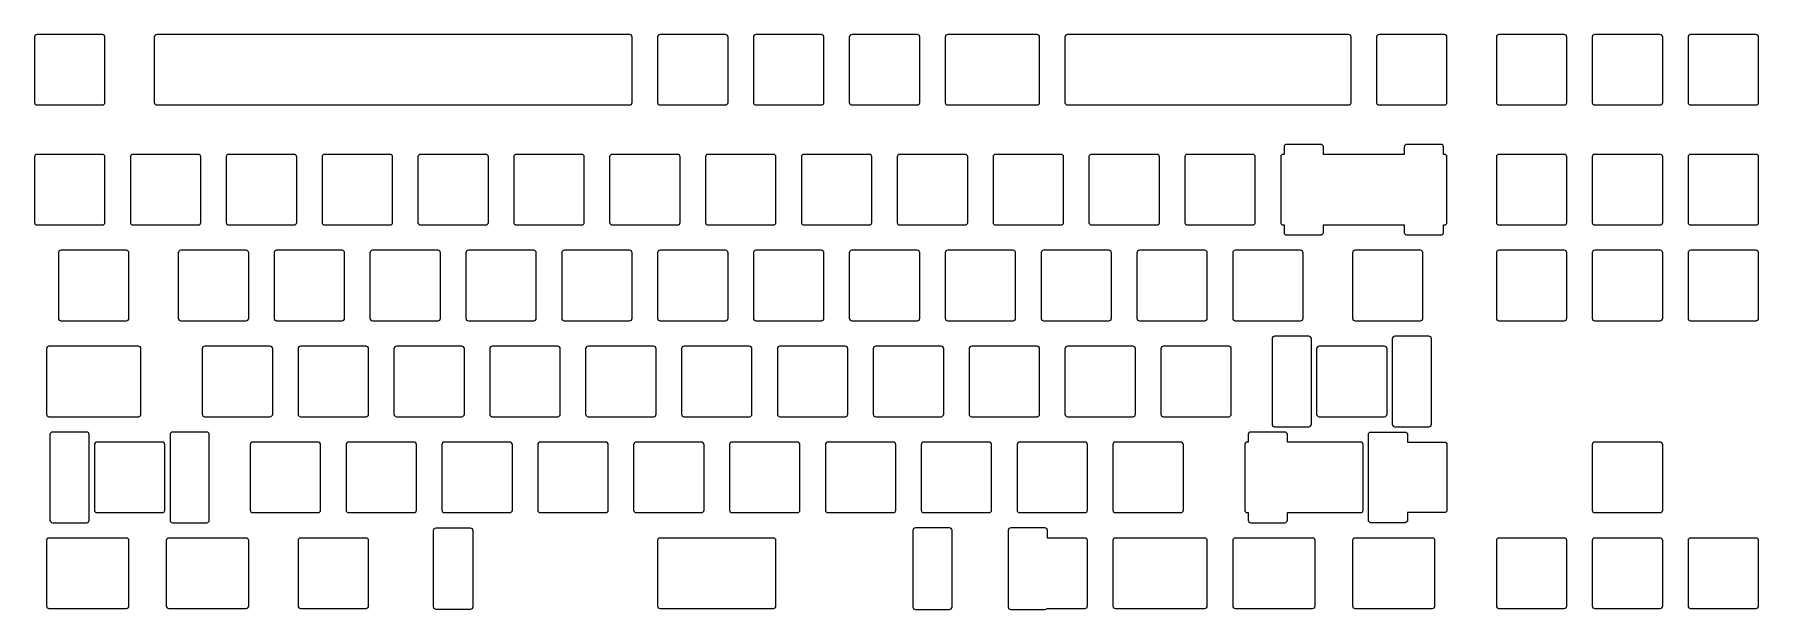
# Model space of a CAD drawing. Header units: millimetres. Extents: x 44 to 387, y 37 to 151.
import ezdxf

# ---------------------------------------------------------------- set-up
doc = ezdxf.new("R2010")
doc.units = ezdxf.units.MM

msp = doc.modelspace()

# ---------------------------------------------------------------- linework, layer by layer
for points in [[(57.81, 150.95), (44.81, 150.95, 0.414214), (44.31, 150.45), (44.31, 137.45, 0.414214), (44.81, 136.95), (57.81, 136.95, 0.414214), (58.31, 137.45), (58.31, 150.45, 0.414214)], [(68.62, 150.95, 0.414214), (68.12, 150.45), (68.12, 137.45, 0.414214), (68.62, 136.95), (162.58, 136.95, 0.414214), (163.08, 137.45), (163.08, 150.45, 0.414214), (162.58, 150.95)], [(181.63, 150.95), (168.63, 150.95, 0.414214), (168.13, 150.45), (168.13, 137.45, 0.414214), (168.63, 136.95), (181.63, 136.95, 0.414214), (182.13, 137.45), (182.13, 150.45, 0.414214)], [(200.68, 150.95), (187.68, 150.95, 0.414214), (187.18, 150.45), (187.18, 137.45, 0.414214), (187.68, 136.95), (200.68, 136.95, 0.414214), (201.18, 137.45), (201.18, 150.45, 0.414214)], [(219.73, 150.95), (206.73, 150.95, 0.414214), (206.23, 150.45), (206.23, 137.45, 0.414214), (206.73, 136.95), (219.73, 136.95, 0.414214), (220.23, 137.45), (220.23, 150.45, 0.414214)], [(243.54, 150.95), (225.78, 150.95, 0.414214), (225.28, 150.45), (225.28, 137.45, 0.414214), (225.78, 136.95), (243.54, 136.95, 0.414214), (244.04, 137.45), (244.04, 150.45, 0.414214)], [(249.59, 150.95, 0.414214), (249.09, 150.45), (249.09, 137.45, 0.414214), (249.59, 136.95), (305.46, 136.95, 0.414214), (305.96, 137.45), (305.96, 150.45, 0.414214), (305.46, 150.95)], [(324.51, 150.95), (311.51, 150.95, 0.414214), (311.01, 150.45), (311.01, 137.45, 0.414214), (311.51, 136.95), (324.51, 136.95, 0.414214), (325.01, 137.45), (325.01, 150.45, 0.414214)], [(348.32, 150.95), (335.32, 150.95, 0.414214), (334.82, 150.45), (334.82, 137.45, 0.414214), (335.32, 136.95), (348.32, 136.95, 0.414214), (348.82, 137.45), (348.82, 150.45, 0.414214)], [(367.37, 150.95), (354.37, 150.95, 0.414214), (353.87, 150.45), (353.87, 137.45, 0.414214), (354.37, 136.95), (367.37, 136.95, 0.414214), (367.87, 137.45), (367.87, 150.45, 0.414214)], [(386.42, 150.95), (373.42, 150.95, 0.414214), (372.92, 150.45), (372.92, 137.45, 0.414214), (373.42, 136.95), (386.42, 136.95, 0.414214), (386.92, 137.45), (386.92, 150.45, 0.414214)], [(57.81, 127.13), (44.81, 127.13, 0.414214), (44.31, 126.63), (44.31, 113.63, 0.414214), (44.81, 113.13), (57.81, 113.13, 0.414214), (58.31, 113.63), (58.31, 126.63, 0.414214)], [(76.86, 127.13), (63.86, 127.13, 0.414214), (63.36, 126.63), (63.36, 113.63, 0.414214), (63.86, 113.13), (76.86, 113.13, 0.414214), (77.36, 113.63), (77.36, 126.63, 0.414214)], [(95.91, 127.13), (82.91, 127.13, 0.414214), (82.41, 126.63), (82.41, 113.63, 0.414214), (82.91, 113.13), (95.91, 113.13, 0.414214), (96.41, 113.63), (96.41, 126.63, 0.414214)], [(114.96, 127.13), (101.96, 127.13, 0.414214), (101.46, 126.63), (101.46, 113.63, 0.414214), (101.96, 113.13), (114.96, 113.13, 0.414214), (115.46, 113.63), (115.46, 126.63, 0.414214)], [(134.01, 127.13), (121.01, 127.13, 0.414214), (120.51, 126.63), (120.51, 113.63, 0.414214), (121.01, 113.13), (134.01, 113.13, 0.414214), (134.51, 113.63), (134.51, 126.63, 0.414214)], [(153.06, 127.13), (140.06, 127.13, 0.414214), (139.56, 126.63), (139.56, 113.63, 0.414214), (140.06, 113.13), (153.06, 113.13, 0.414214), (153.56, 113.63), (153.56, 126.63, 0.414214)], [(172.11, 127.13), (159.11, 127.13, 0.414214), (158.61, 126.63), (158.61, 113.63, 0.414214), (159.11, 113.13), (172.11, 113.13, 0.414214), (172.61, 113.63), (172.61, 126.63, 0.414214)], [(191.16, 127.13), (178.16, 127.13, 0.414214), (177.66, 126.63), (177.66, 113.63, 0.414214), (178.16, 113.13), (191.16, 113.13, 0.414214), (191.66, 113.63), (191.66, 126.63, 0.414214)], [(210.21, 127.13), (197.21, 127.13, 0.414214), (196.71, 126.63), (196.71, 113.63, 0.414214), (197.21, 113.13), (210.21, 113.13, 0.414214), (210.71, 113.63), (210.71, 126.63, 0.414214)], [(229.26, 127.13), (216.26, 127.13, 0.414214), (215.76, 126.63), (215.76, 113.63, 0.414214), (216.26, 113.13), (229.26, 113.13, 0.414214), (229.76, 113.63), (229.76, 126.63, 0.414214)], [(248.31, 127.13), (235.31, 127.13, 0.414214), (234.81, 126.63), (234.81, 113.63, 0.414214), (235.31, 113.13), (248.31, 113.13, 0.414214), (248.81, 113.63), (248.81, 126.63, 0.414214)], [(267.36, 127.13), (254.36, 127.13, 0.414214), (253.86, 126.63), (253.86, 113.63, 0.414214), (254.36, 113.13), (267.36, 113.13, 0.414214), (267.86, 113.63), (267.86, 126.63, 0.414214)], [(286.41, 127.13), (273.41, 127.13, 0.414214), (272.91, 126.63), (272.91, 113.63, 0.414214), (273.41, 113.13), (286.41, 113.13, 0.414214), (286.91, 113.63), (286.91, 126.63, 0.414214)], [(299.94, 111.13, 0.414214), (300.44, 111.63), (300.44, 113.13), (316.52, 113.13), (316.52, 111.63, 0.414214), (317.02, 111.13), (323.81, 111.13, 0.414214), (324.31, 111.63), (324.31, 113.13), (324.51, 113.13, 0.414214), (325.01, 113.63), (325.01, 126.63, 0.414214), (324.51, 127.13), (324.31, 127.13), (324.31, 128.63, 0.414214), (323.81, 129.13), (317.02, 129.13, 0.414214), (316.52, 128.63), (316.52, 127.13), (300.44, 127.13), (300.44, 128.63, 0.414214), (299.94, 129.13), (293.14, 129.13, 0.414214), (292.64, 128.63), (292.64, 127.13), (292.46, 127.13, 0.414214), (291.96, 126.63), (291.96, 113.63, 0.414214), (292.46, 113.13), (292.64, 113.13), (292.64, 111.63, 0.414214), (293.14, 111.13)], [(348.32, 127.13), (335.32, 127.13, 0.414214), (334.82, 126.63), (334.82, 113.63, 0.414214), (335.32, 113.13), (348.32, 113.13, 0.414214), (348.82, 113.63), (348.82, 126.63, 0.414214)], [(367.37, 127.13), (354.37, 127.13, 0.414214), (353.87, 126.63), (353.87, 113.63, 0.414214), (354.37, 113.13), (367.37, 113.13, 0.414214), (367.87, 113.63), (367.87, 126.63, 0.414214)], [(386.42, 127.13), (373.42, 127.13, 0.414214), (372.92, 126.63), (372.92, 113.63, 0.414214), (373.42, 113.13), (386.42, 113.13, 0.414214), (386.92, 113.63), (386.92, 126.63, 0.414214)], [(62.57, 108.08), (49.57, 108.08, 0.414214), (49.07, 107.58), (49.07, 94.58, 0.414214), (49.57, 94.08), (62.57, 94.08, 0.414214), (63.07, 94.58), (63.07, 107.58, 0.414214)], [(86.38, 108.08), (73.38, 108.08, 0.414214), (72.88, 107.58), (72.88, 94.58, 0.414214), (73.38, 94.08), (86.38, 94.08, 0.414214), (86.88, 94.58), (86.88, 107.58, 0.414214)], [(105.43, 108.08), (92.43, 108.08, 0.414214), (91.93, 107.58), (91.93, 94.58, 0.414214), (92.43, 94.08), (105.43, 94.08, 0.414214), (105.93, 94.58), (105.93, 107.58, 0.414214)], [(124.48, 108.08), (111.48, 108.08, 0.414214), (110.98, 107.58), (110.98, 94.58, 0.414214), (111.48, 94.08), (124.48, 94.08, 0.414214), (124.98, 94.58), (124.98, 107.58, 0.414214)], [(143.53, 108.08), (130.53, 108.08, 0.414214), (130.03, 107.58), (130.03, 94.58, 0.414214), (130.53, 94.08), (143.53, 94.08, 0.414214), (144.03, 94.58), (144.03, 107.58, 0.414214)], [(162.58, 108.08), (149.58, 108.08, 0.414214), (149.08, 107.58), (149.08, 94.58, 0.414214), (149.58, 94.08), (162.58, 94.08, 0.414214), (163.08, 94.58), (163.08, 107.58, 0.414214)], [(181.63, 108.08), (168.63, 108.08, 0.414214), (168.13, 107.58), (168.13, 94.58, 0.414214), (168.63, 94.08), (181.63, 94.08, 0.414214), (182.13, 94.58), (182.13, 107.58, 0.414214)], [(200.68, 108.08), (187.68, 108.08, 0.414214), (187.18, 107.58), (187.18, 94.58, 0.414214), (187.68, 94.08), (200.68, 94.08, 0.414214), (201.18, 94.58), (201.18, 107.58, 0.414214)], [(219.73, 108.08), (206.73, 108.08, 0.414214), (206.23, 107.58), (206.23, 94.58, 0.414214), (206.73, 94.08), (219.73, 94.08, 0.414214), (220.23, 94.58), (220.23, 107.58, 0.414214)], [(238.78, 108.08), (225.78, 108.08, 0.414214), (225.28, 107.58), (225.28, 94.58, 0.414214), (225.78, 94.08), (238.78, 94.08, 0.414214), (239.28, 94.58), (239.28, 107.58, 0.414214)], [(257.83, 108.08), (244.83, 108.08, 0.414214), (244.33, 107.58), (244.33, 94.58, 0.414214), (244.83, 94.08), (257.83, 94.08, 0.414214), (258.33, 94.58), (258.33, 107.58, 0.414214)], [(276.88, 108.08), (263.88, 108.08, 0.414214), (263.38, 107.58), (263.38, 94.58, 0.414214), (263.88, 94.08), (276.88, 94.08, 0.414214), (277.38, 94.58), (277.38, 107.58, 0.414214)], [(295.93, 108.08), (282.93, 108.08, 0.414214), (282.43, 107.58), (282.43, 94.58, 0.414214), (282.93, 94.08), (295.93, 94.08, 0.414214), (296.43, 94.58), (296.43, 107.58, 0.414214)], [(319.74, 108.08), (306.74, 108.08, 0.414214), (306.24, 107.58), (306.24, 94.58, 0.414214), (306.74, 94.08), (319.74, 94.08, 0.414214), (320.24, 94.58), (320.24, 107.58, 0.414214)], [(348.32, 108.08), (335.32, 108.08, 0.414214), (334.82, 107.58), (334.82, 94.58, 0.414214), (335.32, 94.08), (348.32, 94.08, 0.414214), (348.82, 94.58), (348.82, 107.58, 0.414214)], [(367.37, 108.08), (354.37, 108.08, 0.414214), (353.87, 107.58), (353.87, 94.58, 0.414214), (354.37, 94.08), (367.37, 94.08, 0.414214), (367.87, 94.58), (367.87, 107.58, 0.414214)], [(386.42, 108.08), (373.42, 108.08, 0.414214), (372.92, 107.58), (372.92, 94.58, 0.414214), (373.42, 94.08), (386.42, 94.08, 0.414214), (386.92, 94.58), (386.92, 107.58, 0.414214)], [(290.26, 73.53, 0.414214), (290.76, 73.03), (297.56, 73.03, 0.414214), (298.06, 73.53), (298.06, 90.53, 0.414214), (297.56, 91.03), (290.76, 91.03, 0.414214), (290.26, 90.53)], [(314.14, 73.53, 0.414214), (314.64, 73.03), (321.43, 73.03, 0.414214), (321.93, 73.53), (321.93, 90.53, 0.414214), (321.43, 91.03), (314.64, 91.03, 0.414214), (314.14, 90.53)], [(64.95, 89.03), (47.19, 89.03, 0.414214), (46.69, 88.53), (46.69, 75.53, 0.414214), (47.19, 75.03), (64.95, 75.03, 0.414214), (65.45, 75.53), (65.45, 88.53, 0.414214)], [(91.14, 89.03), (78.14, 89.03, 0.414214), (77.64, 88.53), (77.64, 75.53, 0.414214), (78.14, 75.03), (91.14, 75.03, 0.414214), (91.64, 75.53), (91.64, 88.53, 0.414214)], [(110.19, 89.03), (97.19, 89.03, 0.414214), (96.69, 88.53), (96.69, 75.53, 0.414214), (97.19, 75.03), (110.19, 75.03, 0.414214), (110.69, 75.53), (110.69, 88.53, 0.414214)], [(129.24, 89.03), (116.24, 89.03, 0.414214), (115.74, 88.53), (115.74, 75.53, 0.414214), (116.24, 75.03), (129.24, 75.03, 0.414214), (129.74, 75.53), (129.74, 88.53, 0.414214)], [(148.29, 89.03), (135.29, 89.03, 0.414214), (134.79, 88.53), (134.79, 75.53, 0.414214), (135.29, 75.03), (148.29, 75.03, 0.414214), (148.79, 75.53), (148.79, 88.53, 0.414214)], [(167.34, 89.03), (154.34, 89.03, 0.414214), (153.84, 88.53), (153.84, 75.53, 0.414214), (154.34, 75.03), (167.34, 75.03, 0.414214), (167.84, 75.53), (167.84, 88.53, 0.414214)], [(186.39, 89.03), (173.39, 89.03, 0.414214), (172.89, 88.53), (172.89, 75.53, 0.414214), (173.39, 75.03), (186.39, 75.03, 0.414214), (186.89, 75.53), (186.89, 88.53, 0.414214)], [(205.44, 89.03), (192.44, 89.03, 0.414214), (191.94, 88.53), (191.94, 75.53, 0.414214), (192.44, 75.03), (205.44, 75.03, 0.414214), (205.94, 75.53), (205.94, 88.53, 0.414214)], [(224.49, 89.03), (211.49, 89.03, 0.414214), (210.99, 88.53), (210.99, 75.53, 0.414214), (211.49, 75.03), (224.49, 75.03, 0.414214), (224.99, 75.53), (224.99, 88.53, 0.414214)], [(243.54, 89.03), (230.54, 89.03, 0.414214), (230.04, 88.53), (230.04, 75.53, 0.414214), (230.54, 75.03), (243.54, 75.03, 0.414214), (244.04, 75.53), (244.04, 88.53, 0.414214)], [(262.59, 89.03), (249.59, 89.03, 0.414214), (249.09, 88.53), (249.09, 75.53, 0.414214), (249.59, 75.03), (262.59, 75.03, 0.414214), (263.09, 75.53), (263.09, 88.53, 0.414214)], [(281.64, 89.03), (268.64, 89.03, 0.414214), (268.14, 88.53), (268.14, 75.53, 0.414214), (268.64, 75.03), (281.64, 75.03, 0.414214), (282.14, 75.53), (282.14, 88.53, 0.414214)], [(312.6, 89.03), (299.6, 89.03, 0.414214), (299.1, 88.53), (299.1, 75.53, 0.414214), (299.6, 75.03), (312.6, 75.03, 0.414214), (313.1, 75.53), (313.1, 88.53, 0.414214)], [(47.38, 54.48, 0.414214), (47.88, 53.98), (54.67, 53.98, 0.414214), (55.17, 54.48), (55.17, 71.48, 0.414214), (54.67, 71.98), (47.88, 71.98, 0.414214), (47.38, 71.48)], [(71.25, 54.48, 0.414214), (71.75, 53.98), (78.54, 53.98, 0.414214), (79.04, 54.48), (79.04, 71.48, 0.414214), (78.54, 71.98), (71.75, 71.98, 0.414214), (71.25, 71.48)], [(285.5, 54.48, 0.414214), (286, 53.98), (292.79, 53.98, 0.414214), (293.29, 54.48), (293.29, 55.98), (307.84, 55.98, 0.414214), (308.34, 56.48), (308.34, 69.48, 0.414214), (307.84, 69.98), (293.29, 69.98), (293.29, 71.48, 0.414214), (292.79, 71.98), (286, 71.98, 0.414214), (285.5, 71.48), (285.5, 69.98), (285.31, 69.98, 0.414214), (284.81, 69.48), (284.81, 56.48, 0.414214), (285.31, 55.98), (285.5, 55.98)], [(324.51, 69.98, -0.414214), (325.01, 69.48), (325.01, 56.48, -0.414214), (324.51, 55.98), (317.17, 55.98), (317.17, 54.48, -0.414214), (316.67, 53.98), (309.88, 53.98, -0.414214), (309.38, 54.48), (309.38, 71.48, -0.414214), (309.88, 71.98), (316.67, 71.98, -0.414214), (317.17, 71.48), (317.17, 69.98)], [(69.71, 69.98), (56.71, 69.98, 0.414214), (56.21, 69.48), (56.21, 56.48, 0.414214), (56.71, 55.98), (69.71, 55.98, 0.414214), (70.21, 56.48), (70.21, 69.48, 0.414214)], [(100.67, 69.98), (87.67, 69.98, 0.414214), (87.17, 69.48), (87.17, 56.48, 0.414214), (87.67, 55.98), (100.67, 55.98, 0.414214), (101.17, 56.48), (101.17, 69.48, 0.414214)], [(119.72, 69.98), (106.72, 69.98, 0.414214), (106.22, 69.48), (106.22, 56.48, 0.414214), (106.72, 55.98), (119.72, 55.98, 0.414214), (120.22, 56.48), (120.22, 69.48, 0.414214)], [(138.77, 69.98), (125.77, 69.98, 0.414214), (125.27, 69.48), (125.27, 56.48, 0.414214), (125.77, 55.98), (138.77, 55.98, 0.414214), (139.27, 56.48), (139.27, 69.48, 0.414214)], [(157.82, 69.98), (144.82, 69.98, 0.414214), (144.32, 69.48), (144.32, 56.48, 0.414214), (144.82, 55.98), (157.82, 55.98, 0.414214), (158.32, 56.48), (158.32, 69.48, 0.414214)], [(176.87, 69.98), (163.87, 69.98, 0.414214), (163.37, 69.48), (163.37, 56.48, 0.414214), (163.87, 55.98), (176.87, 55.98, 0.414214), (177.37, 56.48), (177.37, 69.48, 0.414214)], [(195.92, 69.98), (182.92, 69.98, 0.414214), (182.42, 69.48), (182.42, 56.48, 0.414214), (182.92, 55.98), (195.92, 55.98, 0.414214), (196.42, 56.48), (196.42, 69.48, 0.414214)], [(214.97, 69.98), (201.97, 69.98, 0.414214), (201.47, 69.48), (201.47, 56.48, 0.414214), (201.97, 55.98), (214.97, 55.98, 0.414214), (215.47, 56.48), (215.47, 69.48, 0.414214)], [(234.02, 69.98), (221.02, 69.98, 0.414214), (220.52, 69.48), (220.52, 56.48, 0.414214), (221.02, 55.98), (234.02, 55.98, 0.414214), (234.52, 56.48), (234.52, 69.48, 0.414214)], [(253.07, 69.98), (240.07, 69.98, 0.414214), (239.57, 69.48), (239.57, 56.48, 0.414214), (240.07, 55.98), (253.07, 55.98, 0.414214), (253.57, 56.48), (253.57, 69.48, 0.414214)], [(272.12, 69.98), (259.12, 69.98, 0.414214), (258.62, 69.48), (258.62, 56.48, 0.414214), (259.12, 55.98), (272.12, 55.98, 0.414214), (272.62, 56.48), (272.62, 69.48, 0.414214)], [(367.37, 69.98), (354.37, 69.98, 0.414214), (353.87, 69.48), (353.87, 56.48, 0.414214), (354.37, 55.98), (367.37, 55.98, 0.414214), (367.87, 56.48), (367.87, 69.48, 0.414214)], [(130.91, 36.74), (124.11, 36.74, -0.414214), (123.61, 37.24), (123.61, 52.44, -0.414214), (124.11, 52.94), (130.91, 52.94, -0.414214), (131.41, 52.44), (131.41, 37.24, -0.414214)], [(219.36, 36.74), (226.15, 36.74, 0.414214), (226.65, 37.24), (226.65, 52.44, 0.414214), (226.15, 52.94), (219.36, 52.94, 0.414214), (218.86, 52.44), (218.86, 37.24, 0.414214)], [(245.11, 52.94), (238.32, 52.94, 0.414214), (237.82, 52.44), (237.82, 37.24, 0.414214), (238.32, 36.74), (245.11, 36.74, 0.235837), (245.51, 36.93), (253.07, 36.93, 0.414214), (253.57, 37.43), (253.57, 50.43, 0.414214), (253.07, 50.93), (245.61, 50.93), (245.61, 52.44, 0.414214)], [(62.57, 50.93), (47.19, 50.93, 0.414214), (46.69, 50.43), (46.69, 37.43, 0.414214), (47.19, 36.93), (62.57, 36.93, 0.414214), (63.07, 37.43), (63.07, 50.43, 0.414214)], [(86.38, 50.93), (71, 50.93, 0.414214), (70.5, 50.43), (70.5, 37.43, 0.414214), (71, 36.93), (86.38, 36.93, 0.414214), (86.88, 37.43), (86.88, 50.43, 0.414214)], [(110.19, 50.93), (97.19, 50.93, 0.414214), (96.69, 50.43), (96.69, 37.43, 0.414214), (97.19, 36.93), (110.19, 36.93, 0.414214), (110.69, 37.43), (110.69, 50.43, 0.414214)], [(191.16, 50.93), (168.63, 50.93, 0.414214), (168.13, 50.43), (168.13, 37.43, 0.414214), (168.63, 36.93), (191.16, 36.93, 0.414214), (191.66, 37.43), (191.66, 50.43, 0.414214)], [(276.88, 50.93), (259.12, 50.93, 0.414214), (258.62, 50.43), (258.62, 37.43, 0.414214), (259.12, 36.93), (276.88, 36.93, 0.414214), (277.38, 37.43), (277.38, 50.43, 0.414214)], [(298.31, 50.93), (282.93, 50.93, 0.414214), (282.43, 50.43), (282.43, 37.43, 0.414214), (282.93, 36.93), (298.31, 36.93, 0.414214), (298.81, 37.43), (298.81, 50.43, 0.414214)], [(322.12, 50.93), (306.74, 50.93, 0.414214), (306.24, 50.43), (306.24, 37.43, 0.414214), (306.74, 36.93), (322.12, 36.93, 0.414214), (322.62, 37.43), (322.62, 50.43, 0.414214)], [(348.32, 50.93), (335.32, 50.93, 0.414214), (334.82, 50.43), (334.82, 37.43, 0.414214), (335.32, 36.93), (348.32, 36.93, 0.414214), (348.82, 37.43), (348.82, 50.43, 0.414214)], [(367.37, 50.93), (354.37, 50.93, 0.414214), (353.87, 50.43), (353.87, 37.43, 0.414214), (354.37, 36.93), (367.37, 36.93, 0.414214), (367.87, 37.43), (367.87, 50.43, 0.414214)], [(386.42, 50.93), (373.42, 50.93, 0.414214), (372.92, 50.43), (372.92, 37.43, 0.414214), (373.42, 36.93), (386.42, 36.93, 0.414214), (386.92, 37.43), (386.92, 50.43, 0.414214)]]:
    msp.add_lwpolyline(points, format="xyb", close=True)

doc.saveas('drawing.dxf')
